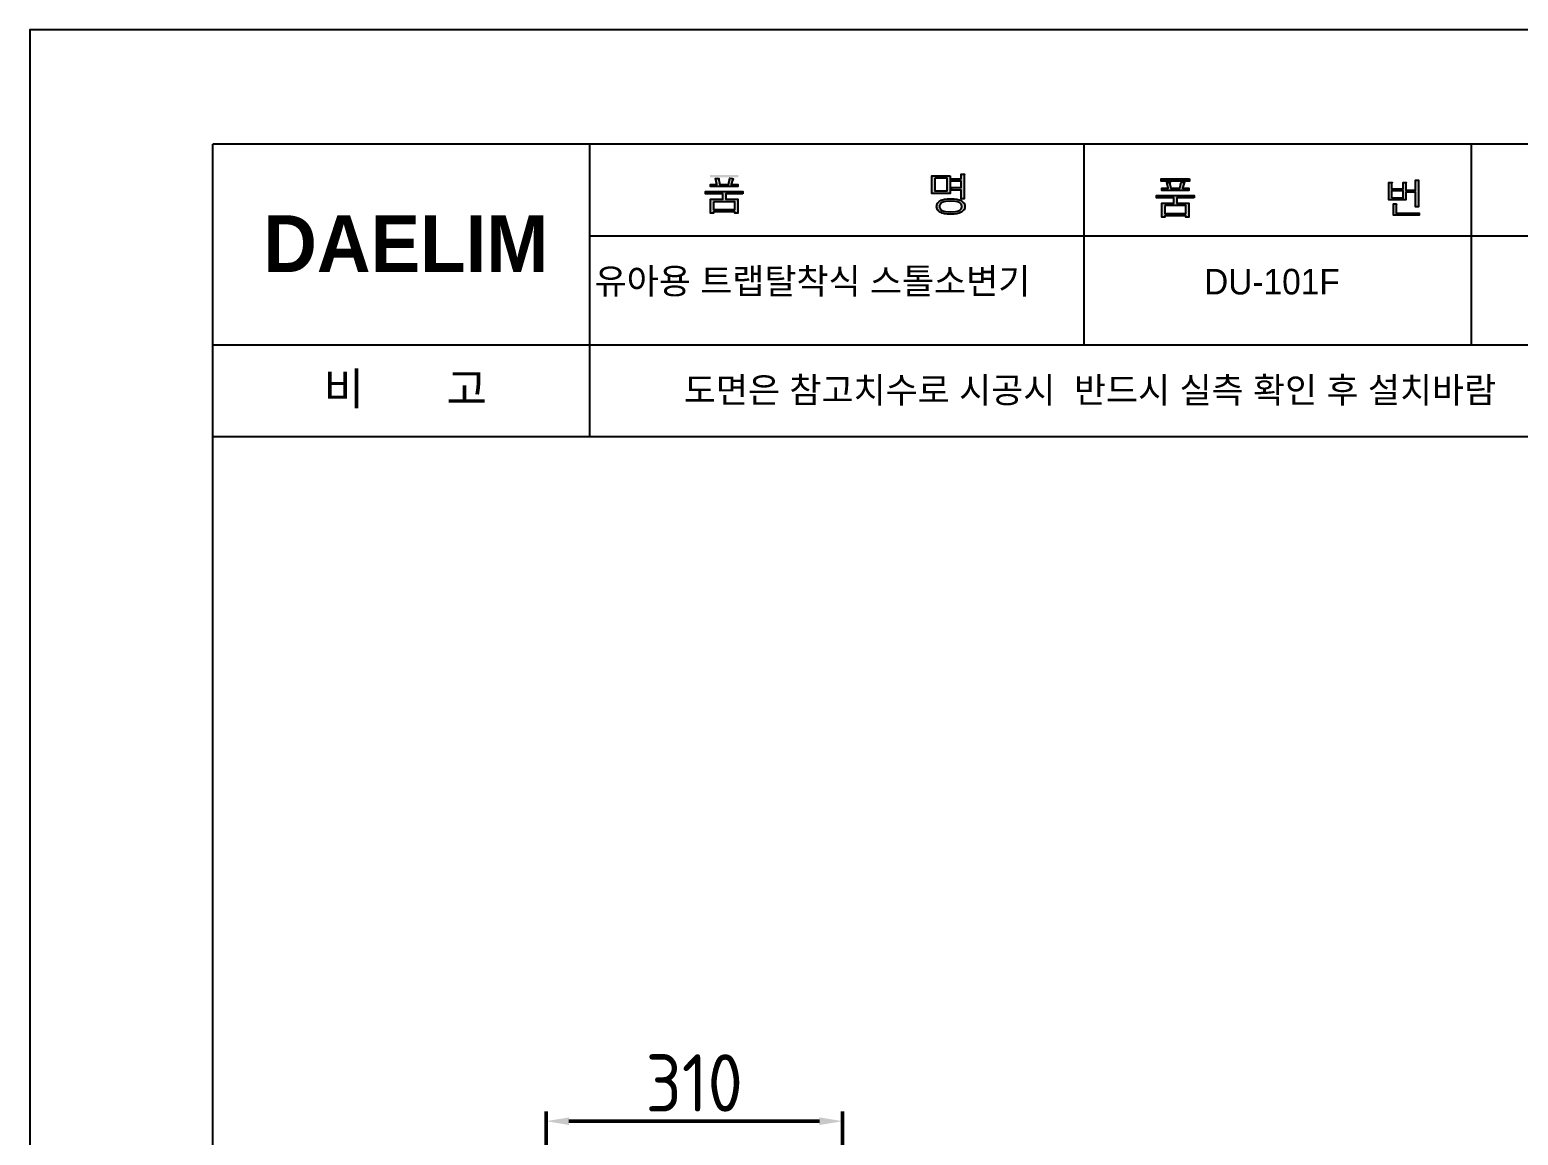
# Model space of a CAD drawing. Header units: millimetres. Extents: x 7254 to 9679, y -172 to 3258.
# Drawn here: x 7254 to 8810, y 2101 to 3258 of the extents above; entities that cross this region are included whole.
import ezdxf
from ezdxf.lldxf.tags import DXFTag

# ---------------------------------------------------------------- set-up
doc = ezdxf.new("R2010")
doc.units = ezdxf.units.MM
doc.header["$LTSCALE"] = 0.1
for name, color, linetype, lineweight in [('DIM', 3, 'Continuous', 15), ('LINE @ 1', 7, 'Continuous', 25), ('Y', 235, 'Continuous', 50)]:
    doc.layers.add(name, color=color, linetype=linetype, lineweight=lineweight)
doc.layers.add('YA', color=7, linetype='Continuous')
doc.styles.add('h', font='', dxfattribs={"height": 28})
doc.styles.get("Standard").update_dxf_attribs({"font": 'ISOCP.SHX', "bigfont": 'WHGTXT.SHX'})
doc.styles.add('스타일1', font='txt.shx', dxfattribs={"bigfont": 'ghs.shx'})
doc.styles.get('h').set_extended_font_data('Haansoft Batang')
tags = doc.linetypes.add('Amconstr', pattern=[9999, 9999, 0]).pattern_tags.tags
tags[6:7] = [DXFTag(74, 4), DXFTag(75, 0), DXFTag(340, '0'), DXFTag(46, 1.0), DXFTag(50, 0.0), DXFTag(44, 0.0), DXFTag(45, 0.0)]
tags[4:5] = [DXFTag(74, 4), DXFTag(75, 0), DXFTag(340, '0'), DXFTag(46, 1.0), DXFTag(50, 0.0), DXFTag(44, 0.0), DXFTag(45, 0.0)]
doc.dimstyles.new('AM_ISO$0', dxfattribs={"dimtxt": 28, "dimasz": 24, "dimexe": 10, "dimexo": 0, "dimgap": 10, "dimtad": 1, "dimdec": 0, "dimdsep": 46, "dimtxsty": 'h', "dimcen": -5, "dimclrd": 256, "dimclre": 256, "dimclrt": 256, "dimadec": 0, "dimazin": 2, "dimtp": 0.1, "dimtm": 0.1, "dimtfac": 0.71, "dimtdec": 0, "dimtmove": 0, "dimatfit": 3, "dimfxl": 0, "dimlwd": -1, "dimlwe": -1, "dimarcsym": 0})

# ---------------------------------------------------------------- blocks, each defined once
blk = doc.blocks.new('*D30')
at = {"layer": 'Defpoints', "color": 0}
for p in [(8103.5, 2116), (7793.5, 2056.1), (8103.5, 2056.1)]:
    blk.add_point(p, dxfattribs=at)
at = {"layer": 'Y', "color": 0, "linetype": 'ByBlock'}
for p, q in [((7793.5, 2056.1), (7793.5, 2126)), ((8103.5, 2056.1), (8103.5, 2126)), ((7817.5, 2116), (8079.5, 2116))]:
    blk.add_line(p, q, dxfattribs=at)
at = {"layer": 'Y', "color": 0}
for points in [[(7817.5, 2120), (7817.5, 2112), (7793.5, 2116)], [(8079.5, 2120), (8079.5, 2112), (8103.5, 2116)]]:
    blk.add_solid(points, dxfattribs=at)
at = {"layer": 'Y', "color": 0, "insert": (7948.5, 2156), "char_height": 60, "attachment_point": 5}
blk.add_mtext('310', dxfattribs=at)

msp = doc.modelspace()

# ---------------------------------------------------------------- hatches: boundary and pattern name
at = {"layer": 'LINE @ 1', "linetype": 'Amconstr'}
h = msp.add_hatch(color=256, dxfattribs=at)
h.dxf.hatch_style = 1
h.paths.add_polyline_path([(8444.1, 3092.1), (8437.6, 3092.1), (8437.6, 3089.7), (8465.9, 3089.7), (8465.9, 3092.1), (8459.2, 3092.1), (8460.5, 3096.5), (8460.6, 3096.9), (8461.2, 3097.6), (8461.2, 3097.6), (8461.3, 3097.7), (8461.3, 3097.8), (8461.3, 3097.8), (8461.3, 3097.8), (8461.3, 3097.8), (8461.3, 3097.8), (8461.3, 3097.9), (8461.3, 3097.9), (8461.3, 3097.9), (8461.2, 3097.9), (8461.2, 3098), (8460.9, 3098), (8460.3, 3098.2), (8457.8, 3098.6), (8456.3, 3092.1), (8447.1, 3092.1), (8445.9, 3097), (8446.1, 3097.5), (8446.3, 3097.8), (8446.3, 3097.9), (8446.3, 3098), (8446.3, 3098), (8446.3, 3098), (8446.3, 3098.1), (8446.3, 3098.1), (8446.3, 3098.1), (8446.3, 3098.1), (8446.3, 3098.1), (8446.3, 3098.2), (8446.2, 3098.2), (8446.2, 3098.2), (8446.1, 3098.2), (8445.8, 3098.3), (8444.9, 3098.3), (8442.7, 3098.3)])
h.paths.add_polyline_path([(8432.2, 3084.7), (8432.2, 3082.2), (8450.2, 3082.2), (8450.2, 3076.7), (8437.6, 3076.7), (8437.6, 3061.9), (8440.7, 3061.9), (8440.7, 3063.2), (8462.8, 3063.2), (8462.8, 3061.9), (8465.9, 3061.9), (8465.9, 3076.7), (8453.3, 3076.7), (8453.3, 3082.2), (8471.3, 3082.2), (8471.3, 3084.7)])
h.paths.add_polyline_path([(8462.8, 3074.1), (8462.8, 3065.8), (8440.7, 3065.8), (8440.7, 3074.1)], flags=16)
h = msp.add_hatch(color=256, dxfattribs=at)
h.dxf.hatch_style = 1
h.paths.add_polyline_path([(8466.5, 3101.9), (8437, 3101.9), (8437, 3099.5), (8466.5, 3099.5)])
h = msp.add_hatch(color=256, dxfattribs=at)
h.dxf.hatch_style = 1
h.paths.add_polyline_path([(8692.7, 3096.8), (8692.8, 3097.2), (8692.9, 3097.5), (8693, 3097.7), (8693.1, 3097.8), (8693.1, 3097.9), (8693.1, 3097.9), (8693.1, 3098), (8693.1, 3098), (8693.1, 3098), (8693.1, 3098), (8693, 3098.1), (8693, 3098.1), (8693, 3098.1), (8693, 3098.1), (8692.9, 3098.2), (8692.8, 3098.2), (8692.6, 3098.2), (8691.8, 3098.3), (8689.9, 3098.3), (8689.9, 3091.7), (8678, 3091.7), (8678, 3097), (8678.1, 3097.4), (8678.3, 3097.7), (8678.4, 3097.9), (8678.4, 3097.9), (8678.4, 3098), (8678.4, 3098), (8678.4, 3098), (8678.4, 3098.1), (8678.4, 3098.1), (8678.4, 3098.1), (8678.4, 3098.1), (8678.4, 3098.2), (8678.4, 3098.2), (8678.4, 3098.2), (8678.4, 3098.2), (8678.3, 3098.2), (8678.3, 3098.2), (8678.1, 3098.3), (8677.4, 3098.3), (8675.2, 3098.3), (8675.2, 3079.9), (8692.7, 3079.9), (8692.7, 3088), (8703.1, 3088), (8703.1, 3072.8), (8705.9, 3072.8), (8705.9, 3099.1), (8706, 3099.5), (8706.1, 3099.8), (8706.2, 3100), (8706.3, 3100.1), (8706.3, 3100.2), (8706.3, 3100.3), (8706.3, 3100.3), (8706.3, 3100.3), (8706.3, 3100.3), (8706.2, 3100.4), (8706.2, 3100.4), (8706.2, 3100.4), (8706.2, 3100.4), (8706.1, 3100.5), (8706.1, 3100.5), (8706, 3100.5), (8705.7, 3100.5), (8705.4, 3100.6), (8703.1, 3100.6), (8703.1, 3090.3), (8692.7, 3090.3)])
h.paths.add_polyline_path([(8689.9, 3089.4), (8689.9, 3082.1), (8678, 3082.1), (8678, 3089.4)], flags=16)
h.paths.add_polyline_path([(8683, 3075.2), (8682.9, 3075.1), (8682.8, 3074.8), (8682.8, 3074.4), (8682.8, 3066.2), (8706.8, 3066.2), (8706.8, 3063.9), (8680, 3063.9), (8680, 3075.7), (8682.1, 3075.7), (8682.7, 3075.7), (8682.9, 3075.6), (8683.1, 3075.5), (8683.1, 3075.5), (8683.1, 3075.4)])
at = {"layer": 'YA'}
h = msp.add_hatch(color=256, dxfattribs=at)
h.paths.add_polyline_path([(8227.7, 3102.1), (8227.7, 3106.9), (8230.2, 3106.9), (8230.6, 3106.9), (8230.9, 3106.9), (8231, 3106.9), (8231.1, 3106.8), (8231.1, 3106.8), (8231.1, 3106.8), (8231.1, 3106.8), (8231.2, 3106.8), (8231.2, 3106.7), (8231.2, 3106.7), (8231.2, 3106.7), (8231.2, 3106.7), (8231.2, 3106.7), (8231.2, 3106.7), (8231.2, 3106.7), (8231.2, 3106.6), (8231.2, 3106.6), (8231.1, 3106.4), (8231, 3106.2), (8230.9, 3105.9), (8230.8, 3105.6), (8230.8, 3081.2), (8227.7, 3081.2), (8227.7, 3090.2), (8217.8, 3090.2), (8217.8, 3092.8), (8227.7, 3092.8), (8227.7, 3099.5), (8217.8, 3099.5), (8217.8, 3102.1)])
h.paths.add_polyline_path([(8208, 3077.3), (8207.3, 3076.9), (8206.7, 3076.5), (8206.2, 3076), (8205.8, 3075.5), (8205.5, 3074.9), (8205.3, 3074.3), (8205.2, 3073.7), (8205.1, 3073), (8205.2, 3072.4), (8205.3, 3071.7), (8205.5, 3071.2), (8205.8, 3070.6), (8206.2, 3070.1), (8206.7, 3069.7), (8207.3, 3069.3), (8208, 3068.9), (8209.6, 3068.3), (8211.7, 3067.8), (8216.8, 3067.5), (8222, 3067.8), (8224, 3068.3), (8225.7, 3068.9), (8226.3, 3069.3), (8226.9, 3069.7), (8227.4, 3070.1), (8227.8, 3070.6), (8228.2, 3071.2), (8228.4, 3071.7), (8228.5, 3072.4), (8228.6, 3073), (8228.5, 3073.7), (8228.4, 3074.3), (8228.2, 3074.9), (8227.8, 3075.5), (8227.4, 3076), (8226.9, 3076.5), (8226.3, 3076.9), (8225.7, 3077.3), (8224, 3077.9), (8222, 3078.3), (8216.8, 3078.7), (8211.7, 3078.3), (8209.6, 3077.9)], flags=16)
h.paths.add_polyline_path([(8228, 3078.9), (8228.8, 3078.4), (8229.6, 3077.7), (8230.2, 3077.1), (8230.7, 3076.4), (8231.1, 3075.6), (8231.4, 3074.8), (8231.6, 3073.9), (8231.6, 3073), (8231.6, 3072.1), (8231.4, 3071.3), (8231.1, 3070.5), (8230.7, 3069.7), (8230.2, 3069.1), (8229.6, 3068.4), (8228.8, 3067.8), (8228, 3067.2), (8227, 3066.7), (8225.8, 3066.2), (8223.3, 3065.5), (8220.3, 3065.1), (8216.8, 3064.9), (8213.4, 3065.1), (8210.4, 3065.5), (8207.8, 3066.2), (8206.7, 3066.7), (8205.7, 3067.2), (8204.8, 3067.8), (8204.1, 3068.4), (8203.5, 3069.1), (8203, 3069.7), (8202.6, 3070.5), (8202.3, 3071.3), (8202.1, 3072.1), (8202.1, 3073), (8202.1, 3073.9), (8202.3, 3074.8), (8202.6, 3075.6), (8203, 3076.4), (8203.5, 3077.1), (8204.1, 3077.7), (8204.8, 3078.4), (8205.7, 3078.9), (8206.7, 3079.5), (8207.8, 3079.9), (8210.4, 3080.7), (8213.4, 3081.1), (8216.8, 3081.2), (8220.3, 3081.1), (8223.3, 3080.7), (8225.8, 3079.9), (8227, 3079.5)])
h.paths.add_polyline_path([(8200.2, 3102.6), (8200.2, 3089.4), (8213.2, 3089.4), (8213.2, 3102.6)], flags=16)
h.paths.add_polyline_path([(8216.3, 3105.2), (8216.3, 3086.8), (8197, 3086.8), (8197, 3105.2)])
h.paths.add_polyline_path([(7968.8, 3078.1), (7968.8, 3069.9), (7990.9, 3069.9), (7990.9, 3078.1)], flags=16)
h.paths.add_polyline_path([(7974.3, 3102.2), (7974.4, 3102.2), (7974.4, 3102.2), (7974.4, 3102.2), (7974.4, 3102.2), (7974.4, 3102.1), (7974.4, 3102.1), (7974.4, 3102.1), (7974.4, 3102), (7974.4, 3102), (7974.3, 3101.9), (7974.3, 3101.7), (7974.1, 3101.4), (7974.1, 3101.2), (7974.1, 3101.1), (7974.1, 3101), (7974.1, 3100.9), (7975.2, 3096.1), (7984.4, 3096.1), (7985.9, 3102.7), (7988.3, 3102.2), (7989, 3102.1), (7989.3, 3102), (7989.3, 3102), (7989.3, 3102), (7989.4, 3102), (7989.4, 3101.9), (7989.4, 3101.9), (7989.4, 3101.9), (7989.4, 3101.9), (7989.4, 3101.9), (7989.4, 3101.8), (7989.4, 3101.8), (7989.3, 3101.7), (7989.3, 3101.7), (7989.1, 3101.5), (7988.8, 3101.1), (7988.7, 3101), (7988.7, 3100.9), (7988.6, 3100.7), (7988.6, 3100.6), (7987.3, 3096.1), (7994, 3096.1), (7994, 3093.8), (7965.7, 3093.8), (7965.7, 3096.1), (7972.2, 3096.1), (7970.8, 3102.4), (7973, 3102.4), (7973.9, 3102.3), (7974.2, 3102.3), (7974.3, 3102.3), (7974.3, 3102.3)])
h.paths.add_polyline_path([(7994.6, 3105.9), (7994.6, 3103.5), (7965.1, 3103.5), (7965.1, 3105.9)])
h.paths.add_polyline_path([(7999.4, 3086.2), (7981.4, 3086.2), (7981.4, 3080.7), (7994, 3080.7), (7994, 3066), (7990.9, 3066), (7990.9, 3067.3), (7968.8, 3067.3), (7968.8, 3066), (7965.7, 3066), (7965.7, 3080.7), (7978.3, 3080.7), (7978.3, 3086.2), (7960.3, 3086.2), (7960.3, 3088.8), (7999.4, 3088.8)])

# ---------------------------------------------------------------- linework, layer by layer
at = {"layer": 'YA', "color": 7}
for p, q in [((9520.9, 3138.1), (7444.9, 3138.1)), ((7444.9, 2067.9), (7444.9, 3138.1)), ((7839.4, 2832.1), (7839.4, 3138.1)), ((8356.3, 2927.7), (8356.3, 3137.7)), ((8761.6, 2928.1), (8761.6, 3138.1)), ((9520.9, 3042.1), (7839.4, 3042.1)), ((9520.9, 2928.1), (7444.9, 2928.1)), ((9520.9, 2832.1), (7444.9, 2832.1)), ((9520.9, 2832.1), (7444.9, 2832.1))]:
    msp.add_line(p, q, dxfattribs=at)
at = {"layer": 'YA', "color": 0}
msp.add_lwpolyline([(7253.5, -172.4), (9679, -172.4), (9679, 3258), (7253.5, 3258)], close=True, dxfattribs=at)
at = {"layer": 'YA', "color": 7}
for points in [[(7974.3, 3102.2), (7974.4, 3102.2), (7974.4, 3102.2), (7974.4, 3102.2), (7974.4, 3102.2), (7974.4, 3102.1), (7974.4, 3102.1), (7974.4, 3102.1), (7974.4, 3102), (7974.4, 3102), (7974.3, 3101.9), (7974.3, 3101.7), (7974.1, 3101.4), (7974.1, 3101.2), (7974.1, 3101.1), (7974.1, 3101), (7974.1, 3100.9), (7975.2, 3096.1), (7984.4, 3096.1), (7985.9, 3102.7), (7988.3, 3102.2), (7989, 3102.1), (7989.3, 3102), (7989.3, 3102), (7989.3, 3102), (7989.4, 3102), (7989.4, 3101.9), (7989.4, 3101.9), (7989.4, 3101.9), (7989.4, 3101.9), (7989.4, 3101.9), (7989.4, 3101.8), (7989.4, 3101.8), (7989.3, 3101.7), (7989.3, 3101.7), (7989.1, 3101.5), (7988.8, 3101.1), (7988.7, 3101), (7988.7, 3100.9), (7988.6, 3100.7), (7988.6, 3100.6), (7987.3, 3096.1), (7994, 3096.1), (7994, 3093.8), (7965.7, 3093.8), (7965.7, 3096.1), (7972.2, 3096.1), (7970.8, 3102.4), (7973, 3102.4), (7973.9, 3102.3), (7974.2, 3102.3), (7974.3, 3102.3), (7974.3, 3102.3), (7974.3, 3102.2)], [(8216.3, 3105.2), (8216.3, 3086.8), (8197, 3086.8), (8197, 3105.2), (8216.3, 3105.2)], [(8200.2, 3102.6), (8200.2, 3089.4), (8213.2, 3089.4), (8213.2, 3102.6), (8200.2, 3102.6)], [(8227.7, 3102.1), (8227.7, 3106.9), (8230.2, 3106.9), (8230.6, 3106.9), (8230.9, 3106.9), (8231, 3106.9), (8231.1, 3106.8), (8231.1, 3106.8), (8231.1, 3106.8), (8231.1, 3106.8), (8231.2, 3106.8), (8231.2, 3106.7), (8231.2, 3106.7), (8231.2, 3106.7), (8231.2, 3106.7), (8231.2, 3106.7), (8231.2, 3106.7), (8231.2, 3106.7), (8231.2, 3106.6), (8231.2, 3106.6), (8231.1, 3106.4), (8231, 3106.2), (8230.9, 3105.9), (8230.8, 3105.6), (8230.8, 3081.2), (8227.7, 3081.2), (8227.7, 3090.2), (8217.8, 3090.2), (8217.8, 3092.8), (8227.7, 3092.8), (8227.7, 3099.5), (8217.8, 3099.5), (8217.8, 3102.1), (8227.7, 3102.1)], [(8466.5, 3101.9), (8466.5, 3099.5), (8437, 3099.5), (8437, 3101.9), (8466.5, 3101.9)], [(8446.3, 3098.2), (8446.3, 3098.1), (8446.3, 3098.1), (8446.3, 3098.1), (8446.3, 3098.1), (8446.3, 3098.1), (8446.3, 3098), (8446.3, 3098), (8446.3, 3098), (8446.3, 3097.9), (8446.3, 3097.8), (8446.2, 3097.7), (8446, 3097.3), (8446, 3097.1), (8446, 3097), (8446, 3096.9), (8446, 3096.8), (8447.1, 3092.1), (8456.3, 3092.1), (8457.8, 3098.6), (8460.3, 3098.2), (8460.9, 3098), (8461.2, 3098), (8461.2, 3097.9), (8461.3, 3097.9), (8461.3, 3097.9), (8461.3, 3097.9), (8461.3, 3097.8), (8461.3, 3097.8), (8461.3, 3097.8), (8461.3, 3097.8), (8461.3, 3097.8), (8461.3, 3097.7), (8461.2, 3097.6), (8461.2, 3097.6), (8461, 3097.4), (8460.7, 3097.1), (8460.6, 3096.9), (8460.6, 3096.8), (8460.5, 3096.6), (8460.5, 3096.5), (8459.2, 3092.1), (8465.9, 3092.1), (8465.9, 3089.7), (8437.6, 3089.7), (8437.6, 3092.1), (8444.1, 3092.1), (8442.7, 3098.3), (8444.9, 3098.3), (8445.8, 3098.3), (8446.1, 3098.2), (8446.2, 3098.2), (8446.2, 3098.2), (8446.3, 3098.2)], [(8678.4, 3098.2), (8678.4, 3098.2), (8678.4, 3098.1), (8678.4, 3098.1), (8678.4, 3098.1), (8678.4, 3098.1), (8678.4, 3098), (8678.4, 3098), (8678.4, 3098), (8678.4, 3097.9), (8678.4, 3097.9), (8678.3, 3097.7), (8678.1, 3097.4), (8678, 3097), (8678, 3091.7), (8689.9, 3091.7), (8689.9, 3098.3), (8691.8, 3098.3), (8692.6, 3098.2), (8692.8, 3098.2), (8692.9, 3098.2), (8693, 3098.1), (8693, 3098.1), (8693, 3098.1), (8693, 3098.1), (8693.1, 3098), (8693.1, 3098), (8693.1, 3098), (8693.1, 3098), (8693.1, 3097.9), (8693.1, 3097.9), (8693.1, 3097.8), (8693, 3097.7), (8692.9, 3097.5), (8692.8, 3097.2), (8692.7, 3096.8), (8692.7, 3090.3), (8703.1, 3090.3), (8703.1, 3100.6), (8705.4, 3100.6), (8705.7, 3100.5), (8706, 3100.5), (8706.1, 3100.5), (8706.1, 3100.5), (8706.2, 3100.4), (8706.2, 3100.4), (8706.2, 3100.4), (8706.2, 3100.4), (8706.2, 3100.4), (8706.2, 3100.3), (8706.3, 3100.3), (8706.3, 3100.3), (8706.3, 3100.3), (8706.3, 3100.3), (8706.3, 3100.2), (8706.3, 3100.1), (8706.2, 3100), (8706.1, 3099.8), (8706, 3099.5), (8705.9, 3099.1), (8705.9, 3072.8), (8703.1, 3072.8), (8703.1, 3088), (8692.7, 3088), (8692.7, 3079.9), (8675.2, 3079.9), (8675.2, 3098.3), (8677.4, 3098.3), (8678.1, 3098.3), (8678.3, 3098.2), (8678.3, 3098.2), (8678.4, 3098.2), (8678.4, 3098.2), (8678.4, 3098.2)], [(7999.4, 3086.2), (7981.4, 3086.2), (7981.4, 3080.7), (7994, 3080.7), (7994, 3066), (7990.9, 3066), (7990.9, 3067.3), (7968.8, 3067.3), (7968.8, 3066), (7965.7, 3066), (7965.7, 3080.7), (7978.3, 3080.7), (7978.3, 3086.2), (7960.3, 3086.2), (7960.3, 3088.8), (7999.4, 3088.8), (7999.4, 3086.2)], [(8471.3, 3082.2), (8453.3, 3082.2), (8453.3, 3076.7), (8465.9, 3076.7), (8465.9, 3061.9), (8462.8, 3061.9), (8462.8, 3063.2), (8440.7, 3063.2), (8440.7, 3061.9), (8437.6, 3061.9), (8437.6, 3076.7), (8450.2, 3076.7), (8450.2, 3082.2), (8432.2, 3082.2), (8432.2, 3084.7), (8471.3, 3084.7), (8471.3, 3082.2)], [(8678, 3082.1), (8689.9, 3082.1), (8689.9, 3089.4), (8678, 3089.4), (8678, 3082.1)], [(7968.8, 3078.1), (7968.8, 3069.9), (7990.9, 3069.9), (7990.9, 3078.1), (7968.8, 3078.1)], [(8228, 3078.9), (8228.8, 3078.4), (8229.6, 3077.7), (8230.2, 3077.1), (8230.7, 3076.4), (8231.1, 3075.6), (8231.4, 3074.8), (8231.6, 3073.9), (8231.6, 3073), (8231.6, 3072.1), (8231.4, 3071.3), (8231.1, 3070.5), (8230.7, 3069.7), (8230.2, 3069.1), (8229.6, 3068.4), (8228.8, 3067.8), (8228, 3067.2), (8227, 3066.7), (8225.8, 3066.2), (8223.2, 3065.5), (8220.3, 3065.1), (8216.8, 3064.9), (8213.4, 3065.1), (8210.4, 3065.5), (8207.8, 3066.2), (8206.7, 3066.7), (8205.7, 3067.2), (8204.8, 3067.8), (8204.1, 3068.4), (8203.5, 3069.1), (8202.9, 3069.7), (8202.6, 3070.5), (8202.3, 3071.3), (8202.1, 3072.1), (8202, 3073), (8202.1, 3073.9), (8202.3, 3074.8), (8202.6, 3075.6), (8202.9, 3076.4), (8203.5, 3077.1), (8204.1, 3077.7), (8204.8, 3078.4), (8205.7, 3078.9), (8206.7, 3079.5), (8207.8, 3079.9), (8210.4, 3080.7), (8213.4, 3081.1), (8216.8, 3081.2), (8220.3, 3081.1), (8223.2, 3080.7), (8225.8, 3079.9), (8227, 3079.5), (8228, 3078.9)], [(8207.8, 3077.3), (8207.2, 3076.9), (8206.6, 3076.5), (8206.1, 3076), (8205.7, 3075.5), (8205.4, 3074.9), (8205.2, 3074.3), (8205, 3073.7), (8205, 3073), (8205, 3072.4), (8205.2, 3071.7), (8205.4, 3071.2), (8205.7, 3070.6), (8206.1, 3070.1), (8206.6, 3069.7), (8207.2, 3069.3), (8207.8, 3068.9), (8209.5, 3068.3), (8211.5, 3067.8), (8216.7, 3067.5), (8221.8, 3067.8), (8223.9, 3068.3), (8225.5, 3068.9), (8226.2, 3069.3), (8226.8, 3069.7), (8227.3, 3070.1), (8227.7, 3070.6), (8228, 3071.2), (8228.2, 3071.7), (8228.4, 3072.4), (8228.4, 3073), (8228.4, 3073.7), (8228.2, 3074.3), (8228, 3074.9), (8227.7, 3075.5), (8227.3, 3076), (8226.8, 3076.5), (8226.2, 3076.9), (8225.5, 3077.3), (8223.9, 3077.9), (8221.8, 3078.3), (8216.7, 3078.7), (8211.5, 3078.3), (8209.5, 3077.9), (8207.8, 3077.3)], [(8440.7, 3074.1), (8440.7, 3065.8), (8462.8, 3065.8), (8462.8, 3074.1), (8440.7, 3074.1)], [(8683.1, 3075.5), (8683.1, 3075.5), (8683.1, 3075.5), (8683.1, 3075.5), (8683.1, 3075.5), (8683.1, 3075.5), (8683.1, 3075.4), (8683.1, 3075.4), (8683, 3075.2), (8682.9, 3075.1), (8682.8, 3074.8), (8682.8, 3074.4), (8682.8, 3066.2), (8706.8, 3066.2), (8706.8, 3063.9), (8680, 3063.9), (8680, 3075.7), (8682.1, 3075.7), (8682.7, 3075.7), (8682.9, 3075.6), (8682.9, 3075.6), (8683, 3075.6), (8683, 3075.6), (8683.1, 3075.5)]]:
    msp.add_lwpolyline(points, dxfattribs=at)

# ---------------------------------------------------------------- texts
at = {"layer": 'DIM', "color": 0, "char_height": 33.819, "attachment_point": 1, "style": '스타일1'}
for s, insert, width in [('{\\fGulim|b0|i0|c129|p50; \\H0.79087x; 유아용 트랩탈착식 스톨소변기}', (7822.3, 3008.4), 702.697), ('{\\fGulim|b0|i0|c129|p50; \\H0.79087x; DU-101F}', (8459.8, 3007.8), 270.186)]:
    msp.add_mtext(s, dxfattribs=dict(at, insert=insert, width=width))
at = {"layer": 'DIM', "color": 0, "attachment_point": 1, "style": '스타일1'}
for s, insert, char_height in [('{\\fGulim|b0|i0|c129|p50;비       고}', (7560.9, 2899.5), 33.819), ('{\\fGulim|b0|i0|c129|p50;도면은 참고치수로 시공시  반드시 실측 확인 후 설치바람 }', (7937.6, 2894.4), 26.746)]:
    msp.add_mtext(s, dxfattribs=dict(at, insert=insert, char_height=char_height))
at = {"layer": 'YA', "color": 7, "insert": (7497.7, 3063.9), "char_height": 59.437, "width": 290.871, "attachment_point": 1, "style": 'h'}
msp.add_mtext('{\\fHYGraphic-Medium|b1|i0|c129|p18;DAELIM}', dxfattribs=at)

# ---------------------------------------------------------------- dimensions: what is measured, and where the dimension line sits
at = {"layer": 'Y', "color": 0}
dim = msp.add_linear_dim(base=(8103.5, 2116), p1=(7793.5, 2056.1), p2=(8103.5, 2056.1), dimstyle='AM_ISO$0', override={"dimtxt": 60, "dimgap": 10, "dimtoh": 0, "dimtxsty": 'Standard', "dimclrd": 0, "dimclre": 0, "dimclrt": 0}, dxfattribs=at)
dim.commit()
dim.dimension.update_dxf_attribs({"geometry": '*D30', "text_midpoint": (7948.5, 2156)})

doc.saveas('drawing.dxf')
